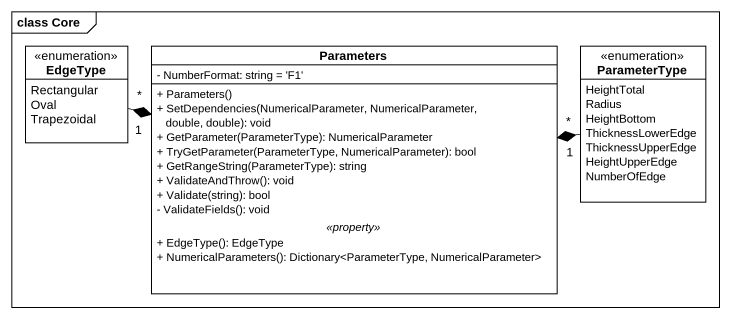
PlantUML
@startuml
mainframe class Core
hide circle
hide empty members
skinparam classAttributeIconSize 0
enum EdgeType {
  Rectangular
  Oval
  Trapezoidal
}
class Parameters {
  - NumberFormat: string = 'F1'
  --
  + Parameters()
  + SetDependencies(NumericalParameter, NumericalParameter, double, double): void
  + GetParameter(ParameterType): NumericalParameter
  + TryGetParameter(ParameterType, NumericalParameter): bool
  + GetRangeString(ParameterType): string
  + ValidateAndThrow(): void
  + Validate(string): bool
  - ValidateFields(): void
  .. <<property>> ..
  + EdgeType(): EdgeType
  + NumericalParameters(): Dictionary<ParameterType, NumericalParameter>
}
enum ParameterType {
  HeightTotal
  Radius
  HeightBottom
  ThicknessLowerEdge
  ThicknessUpperEdge
  HeightUpperEdge
  NumberOfEdge
}
EdgeType "*" -right-* "1" Parameters
ParameterType "*" -left-* "1" Parameters
@enduml
